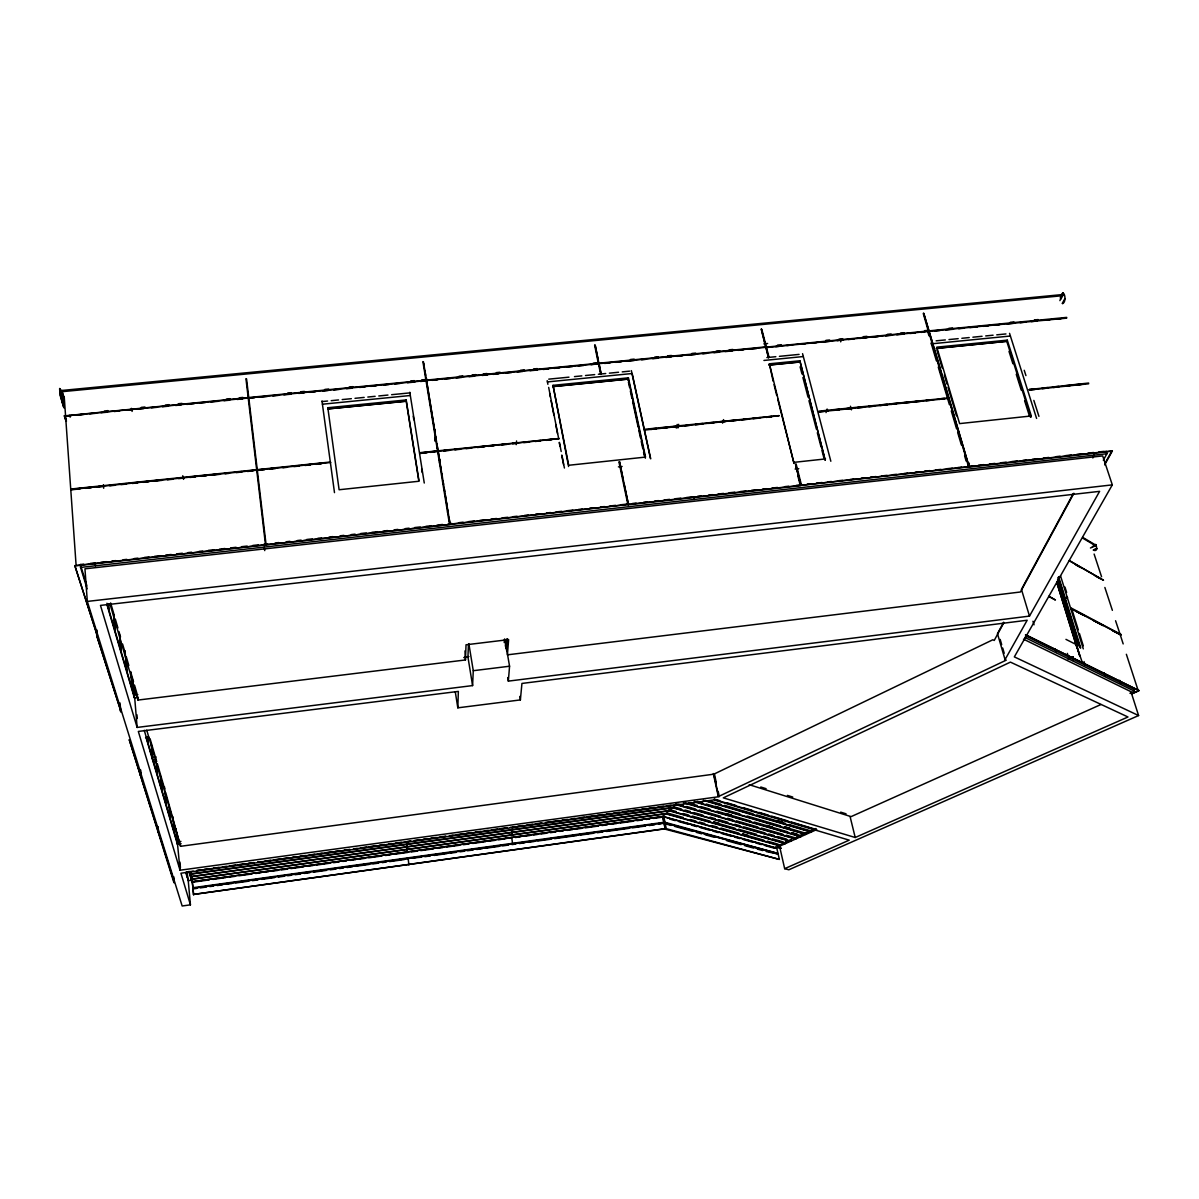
<?xml version="1.0" encoding="UTF-8"?>
<svg xmlns="http://www.w3.org/2000/svg" width="1199" height="1199" viewBox="0 0 1199 1199"><rect width="100%" height="100%" fill="white"/><g stroke="black" fill="none" stroke-linecap="round" stroke-linejoin="round"><path stroke-width="1.5" d="M423.457 361.858L435.057 432.629M264.664 469.663L257.35 470.428L248.807 397.978L426.005 380.623L437.53 450.854L430.441 451.903M419.89 453.177L437.605 451.334L430.516 452.383M438.085 451.109L426.574 380.563L598.511 363.717L600.639 374.418M559.244 438.654L438.175 451.274L439.958 462.499M447.662 512.902L447.722 509.86L448.321 513.487M449.535 524.473L266.103 544.766L449.535 524.473L437.605 451.334M450.12 524.113L627.961 504.449L450.12 524.413L438.175 451.274M434.757 440.992L434.862 437.26M434.952 433.528L435.042 429.797M437.125 448.471L437.23 444.754M439.583 462.979L439.703 459.277M713.72 773.67L718.651 796.451L1006.231 660.154L1005.047 659.6L1027.168 620.243L521.94 683.445L520.381 699.916L457.823 707.83L458.348 691.403L138.335 731.435L180.03 870.219L719.325 796.661M464.987 650.907L465.452 659.96L137.99 700.066L109.948 603.801M465.452 659.96L466.036 644.777L508.616 639.622L507.417 654.834L1020.454 591.991L1073.899 493.299M507.732 677.57L508.346 681.122L1029.491 616.106L1099.603 491.35L100.476 605.405L137.136 727.433L472.586 685.588L467.94 657.037L468.404 645.212M472.586 685.588L473.275 670.706L468.839 643.638M504.209 642.544L504.464 639.172M505.364 646.171L505.783 640.596M505.753 648.434L506.458 639.142L507.417 644.702M506.473 650.113L507.342 638.917M506.727 650.862L507.657 639.007M508.346 681.122L509.56 666.224L504.899 639.277M568.581 466.516L553.024 385.344L628.411 377.835L645.542 457.089L568.716 465.272L553.024 385.344M516.214 444.664L516.574 440.962M512.333 829.633L512.572 827.265L542.008 823.218M559.124 438.489L438.1 450.794M598.376 363.582L594.614 345.057M598.511 363.717L591.077 364.751M598.151 359.88L595.154 344.997L601.194 374.373L599.05 363.657L765.966 347.305L768.544 357.497M628.036 380.308L628.411 377.835M618.954 461.96L627.916 504.749M795.462 464.253L800.872 485.61L628.471 504.674L619.553 461.6M645.302 429.991L779.2 415.738M677.945 427.998L678.679 424.326M676.296 428.088L677.18 424.461M761.77 329.26L769.069 357.452M761.32 328.991L768.469 357.812M766.296 347.125L928.446 330.939L921.012 332.408M766.401 347.575L928.581 331.374L948.154 397.963L819.082 411.122M773.13 381.207L769.383 363.807L799.868 360.779L825.167 460.026M658.341 823.608L663.871 822.844L662.867 816.594L192.335 881.7L191.765 879.302L665.745 813.821L780.159 845.939L779.875 844.681M662.867 816.594L663.871 822.844L664.98 822.319L778.001 853.448L776.787 848.098L663.811 816.609L662.717 817.133M779.35 859.413L665.145 829.168L664.141 822.919L192.949 888.384L193.504 894.424L666.254 828.659L779.35 859.413L778.136 854.033L665.1 822.934L658.431 824.223M779.005 415.588L645.242 429.227M665.145 829.168L664.141 822.919M825.137 460.146L799.868 360.779M722.577 423.142L723.582 419.59M769.383 363.807L794.008 463.413L777.686 398.982M840.709 341.865L841.638 338.807M801.502 485.25L968.792 466.756L801.502 485.25L796.091 463.893M826.021 412.591L827.13 409.024M928.955 330.879L923.755 313.344L928.955 330.879L1066.705 317.39M1066.705 318.14L929.09 331.314L948.934 397.888M948.289 398.428L819.097 411.886L828.329 410.927M948.664 397.918L929.09 331.314M1111.203 451.289L969.197 466.996L948.799 397.603M1007.28 340.141L1031.305 415.963L959.605 423.607L936.824 347.155L1007.28 340.141L1006.77 341.31L1030.72 417.207M969.197 466.996L948.799 398.368M1030.765 417.087L1031.305 415.963M1088.647 383.8L1029.252 389.99L1034.812 389.405M967.638 466.486L969.377 463.189M1060.321 297.937C1063.483 285.332 1067.709 301.444 1062.569 303.692M1060.59 297.966L1063.243 293.006M1059.901 300.634L1062.179 294.594M1060.74 299.33L1063.423 294.474L1062.928 293.036M1062.224 303.467L1064.907 298.581M1003.668 622.206L997.478 633.672L1005.047 659.6M1073.285 493.553L1021.443 589.368L1029.491 616.106M1092.844 457.958L1094.387 455.11L1093.533 452.518L1087.958 453.132M1003.593 623.15L994.226 640.446L992.832 639.771L713.825 774.179L180.584 846.299L146.758 730.191M1103.305 460.251L1106.902 453.732L1106.048 451.139M1104.983 463.399L1111.878 450.929M1104.639 464.897L1112.402 450.884M186.115 872.123L188.138 879.601L190.431 904.84L182.158 905.994L87.317 601.418L84.949 568.821L1102.69 455.905L1112.312 484.876L1014.339 656.887L1138.585 715.548L788.822 869.77L784.671 868.676L779.575 846.299M60.025 389.076L60.145 395.52L63.907 407.825C61.014 400.091 55.888 372.469 63.997 401.395M193.653 894.949L192.335 881.7L662.597 816.519L665.745 813.821M668.982 809.475L669.252 810.809L191.031 876.769L191.69 879.062L666.074 813.521L669.252 810.809L785.255 843.646L784.97 842.402M190.101 872.572L190.956 876.529L669.597 810.524L672.774 807.796L790.351 841.353L790.066 840.109M193.249 871.163L189.562 871.673L190.221 873.981L673.119 807.497L676.326 804.754L795.477 839.06L795.177 837.801L786.289 835.238M1054.94 599.785L1048.975 596.233M1063.873 598.796L1067.23 597.162M1063.993 599.14L1067.425 597.267M1103.05 580.046L1069.373 560.533M1064.187 599.245L1067.545 597.627M1070.572 608.403L1121.11 634.87M1076.312 645.122L1082.382 662.687L1139.05 690.624L1082.382 662.687M1069.568 658.281L1072.925 656.707M1068.069 659.15L1073.12 656.797M1069.673 658.641L1073.24 657.172M784.671 842.792L791.445 839.735M794.832 838.206L811.783 830.592M779.815 845.13L791.67 839.795M795.057 838.281L811.993 830.652M1100.922 704.517L851.065 816.639L749.21 784.701M1129.938 693.262L1134.479 691.223L1133.789 689.095L1025.73 635.92M1131.361 693.891L1138.301 690.954L1131.541 693.981M778.001 853.448L665.67 823.338M778.136 854.033L766.296 851.56M1092.409 546.534L1095.796 545.125C1094.627 541.348 1099.693 552.454 1093.578 550.251M1090.431 548.003L1095.571 545.755L1095.331 544.841M784.671 868.676L849.222 840.154L713.975 799.913L180.929 873.217L190.431 904.84M855.217 837.501L1127.974 716.987L1010.412 662.118L723.297 797.86L855.217 837.501L850.076 816.549M1093.413 549.981L1096.755 548.513M1093.428 549.996L1096.92 548.767M192.889 887.725L664.021 822.289M196.726 887.74L193.039 888.249L191.63 877.893M200.428 887.215L213.362 885.432M217.049 884.907L257.695 879.272M261.382 878.747L274.316 876.964M278.018 876.439L300.185 873.367M303.872 872.857L309.417 872.078M313.119 871.568L326.038 869.77M329.74 869.26L342.674 867.462M346.361 866.952L377.775 862.591M381.462 862.066L387.007 861.302M390.694 860.792L429.497 855.397M433.184 854.887L438.729 854.108M442.431 853.598L455.35 851.8M459.052 851.29L473.83 849.237M477.532 848.727L490.451 846.929M494.153 846.419L507.087 844.621M516.319 843.332L512.617 843.856L511.718 837.501L498.664 839.84M520.006 842.822L542.143 839.75M545.83 839.24L558.734 837.442M562.421 836.932L603.007 831.297M606.694 830.787L619.598 828.989M623.285 828.479L645.422 825.407M649.109 824.882L654.639 824.118M193.099 888.909L196.801 888.384M200.503 887.874L206.063 887.095M209.78 886.586L213.482 886.076M217.199 885.551L222.759 884.787M226.461 884.263L232.021 883.498M235.723 882.974L248.703 881.175M252.404 880.666L257.965 879.886M261.682 879.377L274.661 877.563M278.363 877.054L283.923 876.274M287.625 875.765L291.342 875.255M295.044 874.73L300.604 873.966M304.321 873.442L309.882 872.677M313.583 872.153L326.563 870.354M330.265 869.845L335.825 869.065M339.527 868.556L343.244 868.031M346.946 867.521L352.506 866.742M356.223 866.233L369.187 864.434M372.904 863.909L378.464 863.145M382.166 862.621L385.868 862.111M389.585 861.601L404.408 859.533M421.104 857.21L408.11 858.484L408.949 864.914M424.806 856.7L430.366 855.921M434.083 855.412L447.062 853.613M450.764 853.089L456.324 852.324M460.041 851.8L463.743 851.29M467.445 850.765L473.02 850.001M476.722 849.477L482.283 848.712M486 848.188L498.979 846.389M502.681 845.88L508.241 845.1M511.958 844.591L515.66 844.066M519.362 843.556L524.937 842.777M528.639 842.268L534.199 841.488M537.916 840.979L550.896 839.18M554.597 838.656L576.854 835.568M580.556 835.059L593.535 833.245M597.237 832.735L602.812 831.956M606.514 831.447L628.771 828.359M632.472 827.835L645.452 826.036M649.154 825.511L654.729 824.747M193.504 894.424L665.295 828.629M196.861 870.414L200.533 869.904M204.22 869.395L209.75 868.646M213.437 868.136L218.967 867.372M222.639 866.862L226.326 866.352M230.013 865.858L235.544 865.093M239.23 864.584L244.746 863.82M248.433 863.325L253.963 862.561M257.65 862.051L261.337 861.541M265.024 861.047L270.539 860.283M274.226 859.773L279.757 859.009M283.444 858.514L287.131 858.004M292.646 857.24L296.333 856.73M300.02 856.236L305.55 855.472M309.237 854.962L314.752 854.198M318.439 853.703L322.126 853.193M325.813 852.684L331.344 851.919M335.016 851.425L340.546 850.661M344.233 850.151L349.763 849.387M353.45 848.892L357.122 848.382M360.809 847.873L366.339 847.108M370.026 846.599L375.557 845.85M379.229 845.34L384.759 844.576M388.446 844.081L392.133 843.571M395.82 843.062L401.335 842.298M406.866 841.548L410.568 841.039M414.254 840.529L417.956 840.019M423.502 839.255L427.204 838.745M430.891 838.236L436.436 837.472M440.138 836.962L445.668 836.213M449.37 835.703L453.072 835.193M456.759 834.684L462.304 833.919M466.006 833.41L471.552 832.646M475.239 832.136L480.784 831.387M484.486 830.877L488.173 830.367M491.875 829.858L497.42 829.094M501.107 828.584L506.652 827.82M510.354 827.31L514.056 826.815M517.743 826.306L523.289 825.541M526.99 825.032L532.536 824.268M536.223 823.758L541.768 822.994M545.47 822.484L549.157 821.974M552.859 821.48L558.404 820.716M562.091 820.206L567.637 819.442M571.338 818.932L575.025 818.422M580.571 817.658L584.273 817.148M587.96 816.654L593.505 815.89M597.207 815.38L602.752 814.616M606.439 814.106L610.141 813.596M613.843 813.087L619.388 812.322M623.075 811.828L628.621 811.064M632.323 810.554L636.01 810.044M641.555 809.28L645.257 808.77M648.944 808.261L654.489 807.497M658.191 806.987L663.736 806.238M667.423 805.728L671.125 805.218M196.936 870.654L254.158 862.785M257.845 862.291L350.138 849.596M353.84 849.087L411.047 841.218M414.749 840.709L446.118 836.407M449.82 835.898L507.027 828.029M545.695 822.709L674.482 805.009M190.296 874.236L672.774 807.796M173.825 876.859L174.305 882.389L173.54 878.762M188.738 871.493L191.66 879.991M188.153 880.636L191.75 880.291L191.076 872.932M192.484 882.224L209.181 879.916M212.897 879.392L225.877 877.593M229.594 877.083L235.154 876.319M238.871 875.795L251.865 873.996M255.567 873.486L261.142 872.722M264.859 872.198L268.561 871.688M272.278 871.178L277.838 870.399M281.555 869.889L287.116 869.125M290.832 868.601L303.827 866.817M307.529 866.292L313.104 865.528M316.806 865.019L329.8 863.22M333.517 862.695L339.077 861.931M342.794 861.422L346.496 860.897M350.213 860.387L355.773 859.623M359.49 859.098L365.066 858.334M368.767 857.825L381.762 856.026M385.478 855.501L391.039 854.737M394.756 854.228L407.735 852.429M411.452 851.919L417.012 851.14M420.729 850.631L433.723 848.832M437.425 848.322L443.001 847.543M446.702 847.034L459.697 845.235M463.413 844.725L468.974 843.946M472.691 843.437L485.685 841.638M489.387 841.128L494.962 840.349M515.345 837.531L520.876 836.767M524.548 836.258L530.078 835.493M533.765 834.984L537.452 834.474M541.139 833.964L546.654 833.2M550.341 832.691L555.871 831.926M559.558 831.417L563.245 830.907M566.917 830.397L572.448 829.633M576.134 829.123L581.665 828.359M585.352 827.85L598.241 826.066M601.928 825.556L607.443 824.777M611.13 824.268L616.661 823.503M620.348 822.994L633.237 821.21M636.924 820.701L642.454 819.936M646.141 819.427L649.813 818.917M653.5 818.407L660.874 817.388M158.223 832.421L158.178 826.725M177.227 841.878L180.929 841.383M176.073 828.944L180.03 870.219M177.437 844.216L181.139 843.721M140.403 775.408L140.448 769.758M152.423 757.453L156.14 756.974M156.335 759.492L152.648 759.971L151.164 742.646M153.157 761.71L156.874 761.23M145.574 737.58L148.871 737.16M473.275 670.706L509.56 666.224M134.138 695.165L137.855 694.701M465.212 657.007L468.899 656.557M107.056 605.045L134.378 697.893L138.395 697.323M463.788 657.547L467.94 657.037M120.17 710.692L121.189 712.176L119.81 706.766M96.789 635.875L120.634 710.408L96.789 635.875L96.295 630.045M87.317 601.418L1112.312 484.876M87.152 588.844L80.558 567.427L80.348 564.519L83.66 564.159M90.3 563.425L95.291 562.871L95.5 565.778M100.851 562.256L106.396 561.642M111.957 561.027L115.674 560.607M123.077 559.798L126.779 559.378M134.198 558.569L137.9 558.149M144.435 557.43L149.021 556.921M154.581 556.321L160.141 555.707M165.702 555.092L171.247 554.478M176.808 553.863L182.368 553.249M187.928 552.634L191.63 552.214M199.049 551.405L202.751 550.985M208.311 550.371L213.872 549.756M219.432 549.142L224.992 548.528M230.553 547.913L236.098 547.299M241.539 546.699L247.219 546.07M252.779 545.455L258.34 544.841M263.9 544.226L267.617 543.821M275.066 542.997L278.782 542.577M286.231 541.753L289.963 541.348M297.397 540.524L301.129 540.12M306.704 539.49L312.295 538.876M317.87 538.261L321.602 537.856M329.051 537.032L332.767 536.612M340.216 535.788L343.933 535.383M351.382 534.559L355.099 534.154M360.689 533.525L366.265 532.911M371.855 532.296L377.445 531.682M383.021 531.067L387.547 530.558M394.186 529.823L397.918 529.418M405.352 528.594L409.084 528.174M414.659 527.56L420.249 526.946M425.84 526.331L431.415 525.717M437.006 525.087L442.581 524.473M448.171 523.858L451.888 523.453M459.337 522.629L463.054 522.209M468.644 521.595L474.234 520.98M479.81 520.366L485.4 519.752M490.976 519.122L496.566 518.508M502.141 517.893L507.732 517.279M513.322 516.664L517.039 516.244M524.488 515.42L528.204 515.015M535.653 514.191L539.37 513.772M546.819 512.962L550.536 512.543M556.126 511.928L561.717 511.314M567.292 510.699L572.882 510.07M578.458 509.455L582.189 509.05M589.623 508.226L593.355 507.806M600.804 506.982L604.521 506.577M610.111 505.963L615.687 505.349M621.277 504.719L628.711 503.895M632.443 503.49L636.159 503.085M643.608 502.261L647.325 501.841M654.774 501.017L658.491 500.612M664.081 499.998L669.671 499.369M675.247 498.754L680.837 498.14M686.413 497.525L692.003 496.911M697.578 496.296L701.295 495.876M708.729 495.052L712.446 494.647M718.036 494.033L723.611 493.418M729.187 492.789L734.762 492.175M740.338 491.56L745.913 490.946M751.488 490.331L757.064 489.717M762.639 489.102L766.356 488.682M771.931 488.068L777.522 487.453M784.955 486.629L788.672 486.224M796.106 485.4L799.823 484.981M807.257 484.171L810.974 483.752M816.549 483.137L822.124 482.523M827.7 481.908L831.417 481.488M838.865 480.679L842.582 480.259M850.016 479.435L853.733 479.03M861.167 478.206L864.884 477.802M870.459 477.172L876.034 476.558M881.61 475.943L887.185 475.329M892.76 474.714L896.477 474.309M903.926 473.485L907.643 473.065M915.077 472.241L918.794 471.836M924.369 471.222L929.944 470.608M935.52 469.993L941.095 469.379M946.67 468.749L952.246 468.135M957.821 467.52L961.553 467.115M968.987 466.291L972.704 465.871M978.279 465.257L983.854 464.642M989.43 464.028L995.005 463.413M1000.58 462.799L1006.156 462.185M1011.731 461.57L1017.307 460.941M1022.897 460.326L1026.614 459.921M1032.189 459.307L1037.764 458.692M1043.34 458.063L1048.915 457.448M1056.349 456.624L1060.066 456.219M1065.641 455.605L1071.217 454.991M1076.792 454.376L1082.367 453.762M1098.898 451.933L1104.264 451.334M76.047 565.478L265.504 544.826L76.136 565.778L64.206 396.479M628.516 504.389L800.962 485.31M969.332 466.696L1111.368 450.989M80.558 567.427L1106.902 453.732M794.337 462.304L825.526 458.917M795.117 469.064L798.789 468.674M618.414 466.861L622.101 466.471M256.766 470.488L256.661 469.693L70.666 489.057L70.786 489.866L80.093 488.892M257.245 469.633L330.459 462.005L330.549 462.799M437.53 450.854L419.815 452.697L419.89 453.492L426.979 452.742M1088.647 383.036L1029.102 389.54L1034.677 388.956M74.473 488.982L80.048 488.398M85.639 487.813L91.214 487.244M98.648 486.464L104.223 485.88M109.798 485.295L115.389 484.726M120.964 484.141L126.539 483.557M132.115 482.972L137.69 482.388M143.28 481.818L148.856 481.234M154.431 480.649L161.865 479.87M167.44 479.3L173.031 478.716M178.606 478.131L184.181 477.547M189.757 476.977L195.332 476.393M200.922 475.808L206.498 475.224M212.073 474.639L219.507 473.875M225.097 473.29L228.814 472.901M236.248 472.121L241.823 471.552M247.399 470.967L252.989 470.383M257.29 469.933L264.604 469.169M270.09 468.599L275.59 468.03M282.904 467.265L286.561 466.891M293.89 466.126L299.375 465.557M304.861 464.987L310.361 464.403M315.847 463.833L321.332 463.264M419.815 453.012L426.904 452.263M443.675 450.524L449.265 449.94M454.856 449.355L460.431 448.771M466.021 448.186L471.612 447.617M477.187 447.032L484.636 446.253M488.368 445.863L493.958 445.279M501.407 444.514L506.982 443.93M512.572 443.345L518.163 442.761M523.738 442.176L529.329 441.592M534.919 441.022L540.494 440.438M546.085 439.853L551.675 439.269M650.772 428.942L656.348 428.373M661.923 427.788L667.498 427.204M673.074 426.619L678.649 426.05M686.083 425.27L689.8 424.881M695.375 424.296L702.809 423.532M708.384 422.947L713.96 422.363M719.535 421.778L725.11 421.209M730.686 420.624L736.261 420.04M743.695 419.26L747.412 418.886M752.987 418.301L760.421 417.522M765.996 416.937L771.571 416.368M822.679 411.032L828.209 410.463M833.74 409.893L839.285 409.309M846.659 408.544L852.189 407.96M857.735 407.39L863.265 406.806M868.81 406.236L874.341 405.652M879.871 405.082L887.26 404.318M890.947 403.928L898.321 403.164M903.866 402.579L909.397 402.01M914.942 401.425L920.472 400.856M926.003 400.271L931.548 399.702M938.922 398.922L944.452 398.353M1042.096 388.176L1047.671 387.607M1053.232 387.022L1058.807 386.438M1064.367 385.868L1069.943 385.284M1075.503 384.699L1082.937 383.935M70.696 489.567L256.721 470.188L265.504 544.826M330.519 462.484L257.305 470.113L266.103 544.766M85.669 488.323L91.244 487.738M96.819 487.154L104.268 486.374M109.843 485.805L115.419 485.22M121.009 484.636L126.584 484.051M132.16 483.467L137.735 482.897M143.325 482.313L148.901 481.728M154.476 481.144L161.91 480.364M167.5 479.795L173.076 479.21M178.651 478.626L184.226 478.041M189.817 477.472L195.392 476.887M200.967 476.303L206.543 475.718M212.133 475.134L219.567 474.369M225.142 473.785L228.859 473.395M236.308 472.616L241.883 472.031M247.459 471.462L253.034 470.877M270.15 469.094L275.65 468.524M282.964 467.76L286.621 467.37M293.95 466.606L299.435 466.036M304.921 465.467L310.421 464.897M315.907 464.328L321.392 463.758M443.75 451.004L449.34 450.419M454.931 449.835L460.521 449.25M466.096 448.666L471.687 448.081M477.277 447.512L484.726 446.732M488.443 446.343L494.033 445.758M501.482 444.979L507.072 444.394M512.662 443.825L518.253 443.24M523.828 442.656L529.418 442.071M535.009 441.487L540.599 440.902M546.174 440.333L551.765 439.748M650.877 429.422L656.452 428.837M662.028 428.253L667.603 427.668M673.179 427.084L678.754 426.514M684.329 425.93L689.905 425.345M695.48 424.761L702.914 423.996M708.489 423.412L714.064 422.827M719.64 422.243L725.215 421.673M730.791 421.089L736.366 420.504M741.941 419.92L747.517 419.35M753.092 418.766L758.667 418.181M766.101 417.402L771.676 416.832M833.86 410.343L839.405 409.773M846.779 408.994L852.324 408.424M857.855 407.84L863.4 407.27M868.93 406.686L874.461 406.116M880.006 405.532L887.38 404.767M891.082 404.378L896.612 403.808M903.986 403.044L909.531 402.459M915.062 401.89L920.607 401.305M926.138 400.736L931.668 400.151M939.057 399.387L944.587 398.802M1042.246 388.626L1047.806 388.056M1053.381 387.472L1058.942 386.887M1064.517 386.303L1070.093 385.733M1075.653 385.149L1081.228 384.564M322.066 401.575L327.567 401.036M331.224 400.676L338.538 399.941M342.195 399.582L351.352 398.682M355.009 398.323L364.166 397.409M367.823 397.049L375.137 396.329M378.794 395.97L387.951 395.056M391.608 394.696L409.908 392.882M548.752 379.154L568.97 377.16M574.486 376.606L581.83 375.887M585.502 375.512L594.689 374.613M598.361 374.253L605.72 373.518M609.392 373.159L618.579 372.245M622.251 371.885L629.595 371.15M766.88 357.572L775.828 356.688M779.41 356.343L799.089 354.394M936.149 340.831L945.322 339.931M948.994 339.572L958.181 338.658M961.853 338.298L969.197 337.563M972.884 337.204L982.056 336.29M985.728 335.93L993.087 335.21M996.759 334.836L1005.946 333.936M322.426 404.213L410.328 395.505M547.418 381.911L632.158 373.518L650.712 458.812M763.943 360.449L803.33 356.538M931.368 343.843L1010.397 336.02M327.822 407.735L406.191 399.941L419.036 481.234L339.107 489.747L327.822 407.735L327.912 408.919L406.206 401.245M327.912 408.919L406.206 401.125L406.191 399.941M552.904 386.513L628.231 379.004L645.347 458.213M769.084 364.991L799.538 361.948M936.374 348.324L1006.77 341.31L936.329 348.444M552.889 386.633L628.216 379.124M769.054 365.096L799.508 362.068M763.883 343.858L767.615 343.499M104.328 410.987L108.03 410.628M141.302 407.375L144.989 407.016M165.327 405.022L169.014 404.663M178.261 403.748L181.963 403.389M226.311 399.042L230.013 398.682M239.245 397.783L242.947 397.424M287.625 393.047L291.357 392.687M300.679 391.773L304.396 391.399M324.899 389.405L328.616 389.031M349.119 387.022L352.851 386.663M410.598 381.012L414.329 380.638M421.778 379.918L427.369 379.364M459.052 376.261L462.769 375.901M472.091 374.987L475.808 374.628M483.272 373.893L486.989 373.533M496.311 372.619L500.043 372.26M520.531 370.251L524.263 369.877M533.57 368.962L537.302 368.603M593.19 363.132L596.922 362.772M630.464 359.49L634.181 359.115M654.684 357.107L658.401 356.747M667.723 355.833L671.44 355.474M691.913 353.465L695.645 353.106M716.118 351.097L719.85 350.737M729.157 349.823L732.874 349.464M777.551 345.087L781.268 344.727M825.946 340.351L829.678 339.976M838.985 339.077L842.702 338.703M863.19 336.709L866.907 336.334M887.38 334.326L891.112 333.966M900.419 333.052L904.136 332.693M924.504 330.699L928.341 330.325M948.814 328.316L952.531 327.956M1010.247 322.306L1013.964 321.946M1034.452 319.938L1038.169 319.578M248.268 398.353L248.178 397.573L65.57 415.783M246.559 378.899L248.748 397.513L425.93 380.158L426.005 380.937L420.474 381.477M426.499 380.098L598.421 363.252M598.96 363.207L765.846 346.856M80.513 414.599L84.125 414.24M71.191 415.708L65.51 415.948L248.223 398.038L256.661 469.693M76.781 415.169L84.245 414.434M89.835 413.88L95.425 413.34M101.016 412.786L106.606 412.246M114.07 411.512L119.66 410.957M127.109 410.238L132.699 409.683M138.305 409.144L143.895 408.589M151.344 407.855L156.934 407.315M162.524 406.761L168.115 406.206M175.579 405.487L181.169 404.932M186.759 404.393L194.223 403.658M199.813 403.104L205.404 402.564M210.994 402.01L218.443 401.275M224.048 400.736L229.638 400.181M237.087 399.447L242.678 398.907M254.383 397.753L248.852 398.308L248.748 397.513M259.928 397.214L267.302 396.494M272.832 395.955L278.378 395.4M283.908 394.861L291.297 394.141M298.671 393.422L304.216 392.867M309.747 392.328L315.292 391.788M322.666 391.069L328.196 390.529M333.742 389.975L339.272 389.435M346.661 388.716L352.191 388.176M359.58 387.442L365.11 386.902M370.656 386.363L376.186 385.823M383.56 385.089L389.105 384.549M394.636 384.01L400.181 383.47M407.555 382.751L414.944 382.016M432.12 380.338L437.665 379.798M445.054 379.064L450.599 378.524M456.145 377.985L461.69 377.43M469.079 376.711L474.624 376.171M482.028 375.452L487.573 374.897M493.119 374.358L498.664 373.818M506.053 373.084L511.598 372.544M517.144 372.005L522.689 371.465M530.078 370.731L537.467 370.011M543.012 369.472L548.557 368.917M554.103 368.378L559.648 367.838M567.052 367.104L572.597 366.564M578.143 366.025L583.688 365.485M604.581 363.432L610.141 362.892M615.701 362.338L621.262 361.798M626.822 361.259L634.241 360.524M641.66 359.79L645.362 359.43M652.781 358.711L658.341 358.156M665.76 357.437L671.32 356.882M676.88 356.343L682.441 355.803M688.016 355.249L695.42 354.529M702.839 353.795L706.556 353.435M713.96 352.716L719.535 352.161M725.095 351.622L732.514 350.887M738.074 350.348L743.635 349.808M749.195 349.254L756.614 348.534M775.723 346.661L781.313 346.106M786.904 345.567L792.479 345.012M799.943 344.278L805.518 343.738M811.109 343.184L816.699 342.644M824.148 341.91L829.738 341.355M837.187 340.636L842.777 340.081M848.367 339.542L853.958 338.987M859.548 338.433L866.997 337.713M872.587 337.159L878.163 336.619M885.626 335.885L891.202 335.33M896.792 334.791L904.241 334.056M909.831 333.517L915.422 332.962M934.561 331.089L940.136 330.534M945.726 329.995L953.175 329.26M958.75 328.721L964.341 328.166M969.916 327.627L977.365 326.892M982.955 326.338L988.531 325.798M995.979 325.064L999.696 324.704M1007.145 323.97L1014.594 323.235M1020.169 322.696L1025.759 322.141M1031.335 321.602L1036.925 321.047M1044.374 320.328L1049.949 319.773M1057.398 319.054L1061.115 318.679M1063.423 294.474L60.37 390.604L60.325 388.971M64.012 397.618L61.853 390.454L61.943 391.698L1062.524 295.703M663.991 823.458L671.17 825.422M674.767 826.411L692.707 831.342M696.304 832.331L701.685 833.815M705.267 834.789L714.244 837.262M726.819 840.709L741.177 844.651M744.759 845.64L753.736 848.098M757.318 849.087L762.714 850.571M662.597 816.519L775.588 847.993L816.699 829.603L791.505 822.064M669.896 819.127L675.277 820.626M678.859 821.63L687.821 824.118M691.418 825.122L696.799 826.621M700.381 827.61L709.358 830.113M712.94 831.102L718.321 832.601M721.903 833.605L730.88 836.093M734.462 837.097L739.843 838.596M743.44 839.585L752.402 842.088M755.984 843.077L761.365 844.576M764.962 845.58L773.925 848.068M666.074 813.521L780.654 845.715L780.369 844.471M777.686 847.228L781.283 848.233M775.588 846.869L780.969 848.367M742.781 833.875L748.161 835.388M669.042 813.492L683.34 817.523M690.489 819.531L695.855 821.045M699.437 822.049L704.802 823.563M711.951 825.571L717.317 827.085M720.884 828.089L738.764 833.11M742.346 834.129L763.793 840.154M767.36 841.158L778.091 844.186M713.99 821.87L719.355 823.398M670.766 809.984L676.116 811.513M683.25 813.536L688.601 815.05M692.168 816.069L710.018 821.135M713.585 822.139L735.002 828.224M738.569 829.228L756.419 834.294M763.553 836.317L768.904 837.846M772.471 838.85L783.187 841.893M669.597 810.524L785.75 843.422L785.465 842.178M676.056 807.482L681.407 809.01M684.974 810.029L690.309 811.558M693.876 812.577L702.779 815.125M709.913 817.163L715.248 818.692M718.815 819.711L727.718 822.259M734.852 824.298L740.188 825.826M743.755 826.845L765.127 832.96M768.694 833.979L774.029 835.508M777.596 836.527L786.499 839.09M673.119 807.497L790.86 841.128L790.561 839.885M676.671 804.454L795.971 838.835L795.686 837.576M677.825 803.929L683.16 805.473M686.712 806.492L695.6 809.055M699.167 810.089L720.494 816.249M727.613 818.303L732.949 819.831M736.501 820.865L757.843 827.025M761.395 828.044L782.737 834.204M688.84 802.641L694.176 804.199M726.174 813.521L731.495 815.065M767.045 825.422L772.381 826.98M791.939 832.676L797.26 834.234M688.481 802.94L697.353 805.518M700.905 806.552L709.793 809.145M716.882 811.198L750.619 821.03M754.156 822.049L787.893 831.881M791.445 832.9L800.318 835.493L800.602 836.752L683.43 802.731M685.573 802.94L801.112 836.512L800.812 835.268M697.368 801.442L702.689 803M706.226 804.034L739.903 813.926M746.992 816.009L780.654 825.886M784.206 826.935L805.473 833.17L805.758 834.429L694.101 801.741M694.476 801.442L806.268 834.204L805.968 832.945M703.228 800.303L810.929 832.106L810.629 830.847L789.092 824.477M715.488 806.357L720.809 807.931M784.686 826.696L790.006 828.254M777.492 820.656L782.797 822.229M711.921 801.621L720.899 804.274M724.481 805.338L753.197 813.851M756.794 814.915L785.51 823.413M705.147 800.467L811.438 831.881L811.138 830.622M714.379 799.074L719.76 800.677M726.939 802.82L735.901 805.488M743.08 807.631L752.043 810.299M759.222 812.442L768.184 815.11M771.781 816.174L787.923 820.985M713.99 799.358L816.114 829.783L815.815 828.524M760.78 787.009L766.101 788.687M787.413 795.387L792.749 797.065M840.694 812.143L846.029 813.806M1023.496 639.157L1130.957 691.688L1138.585 715.548M1024.755 637.388L1134.479 691.223M1025.804 634.796L1082.172 662.582L1025.415 634.975M1065.956 639.367L1077.961 645.437L1057.563 579.716M1070.827 607.833L1120.99 634.496L1112.537 630.374M1049.095 596.607L1055.435 599.98M1075.308 610.606L1085.02 615.761M1093.113 620.063L1102.825 625.219M1075.428 610.98L1083.521 615.282M1093.233 620.438L1102.945 625.593M1112.657 630.749L1120.75 635.035M1069.493 560.907L1103.53 580.226M1075.608 564.759L1080.464 567.517M1095.062 575.805L1099.918 578.562M1082.577 537.302L1095.796 545.125M1082.832 538.216L1095.571 545.755M1094.117 554.058L1101.566 576.749M1104.864 587.465L1112.372 610.336M1115.565 620.737L1119.701 633.087M1120.376 635.215L1123.178 643.923M1126.356 654.279L1138.301 690.954M1024.231 370.281L1025.939 375.602M1033.838 400.406L1038.934 416.353M1009.543 333.337L1036.595 418.436M1119.701 680.268L1120.84 683.805M1009.003 351.397L1012.9 363.732M1016.257 374.298L1021.263 390.155M1024.605 400.721L1029.626 416.563M1104.219 672.759L1105.328 676.296M1064.967 587.09L1066.63 592.426M1072.191 610.246L1078.291 629.835M1079.4 633.402L1083.296 645.871M1060.501 575.775L1083.282 648.854M174.305 882.389L129.222 739.633L173.96 882.749L173.585 878.912M1058.612 576.779L1080.734 647.925M1058.282 577.393L1080.194 647.85M1058.013 577.933L1079.595 647.34M1084.016 661.578L1085.125 665.145M1076.522 645.227L1079.804 655.808M1079.61 655.703L1056.709 582.174L1076.387 646.171M1071.981 657.007L1073.075 660.559M1067.32 653.365L1068.414 656.917M80.348 564.519L86.942 585.981M1055.24 648.899L1056.319 652.436M60.505 395.22L64.266 407.525M61.943 391.698L64.117 398.847M59.95 389.016L64.311 403.194M1032.968 621.247L1034.048 624.814M936.914 350.093L942.159 367.988M944.317 374.972L946.91 383.98M948.019 387.412L956.487 415.858M923.245 313.404L928.326 331.254M948.409 398.113L968.672 467.055M927.382 330.414L928.97 335.78M931.098 342.944L936.404 360.839M938.277 367.119L949.428 404.707M951.287 410.942L956.592 428.837M957.656 432.419L961.373 444.949M964.566 455.695L966.154 461.06M106.921 603.277L134.693 697.773L137.136 727.433M144.255 730.311L177.692 844.081M146.038 737.52L177.557 844.636M185.8 872.647L187.344 877.893M1000.176 639.427L1001.69 644.612M1002.709 648.059L1004.222 653.245M189.187 871.433L191.75 880.291M110.638 602.947L114.28 615.462M115.314 619.044L117.907 627.991M118.956 631.558L120.514 636.924M122.583 644.073L125.191 653.02M126.225 656.602L128.818 665.535M130.901 672.684L133.494 681.632M134.528 685.214L137.121 694.146M150.07 738.704L156.305 760.211M157.354 763.793L164.638 788.882M165.672 792.479L180.584 846.299M190.161 872.812L191.226 880.051M190.911 875.36L191.57 877.653M66.395 420.864L64.296 415.573L65.331 419.62M64.911 416.008L66.44 421.344M69.677 415.394L70.171 417.177M850.466 406.236L851.44 409.833M802.566 353.675L830.832 461.255M800.108 366.804L801.966 373.938M802.895 377.49L808.021 397.094M808.95 400.661L816.399 429.182M817.328 432.734L821.045 447.002M821.974 450.554L823.848 457.688M761.245 329.32L765.322 345.387M795.911 466.036L800.422 483.826M797.815 475.703L799.658 482.957M774.059 384.669L776.757 395.52M131.395 408.334L132.115 411.422M693.861 496.701L694.476 499.413M631.348 370.611L650.443 458.408M714.394 773.88L716.283 782.647M718.186 791.4L718.935 794.907M713.33 773.55L718.246 796.346M628.426 382.106L629.595 387.502M630.359 391.099L631.918 398.293M632.697 401.89L638.138 427.069M638.917 430.666L640.461 437.86M641.24 441.457L642.799 448.666M643.578 452.263L644.343 455.86M182.758 475.748L183.537 479.375M619.508 461.9L623.24 479.72M623.99 483.287L628.471 504.674M676.041 803.42L676.326 804.754M663.811 816.609L664.98 822.319M665.1 822.934L666.254 828.659M548.677 387.397L558.689 438.699M559.408 442.371L561.192 451.528M561.911 455.2L564.414 468.03M547.179 380.653L547.883 384.294M549.667 393.407L550.386 397.064M551.09 400.706L553.938 415.289M555.722 424.416L557.49 433.528M559.274 442.656L559.993 446.298M561.761 455.41L563.545 464.538M519.767 696.424L520.381 699.916M511.823 831.132L511.808 834.834L511.583 833.485M423.727 363.552L424.281 366.924M424.836 370.296L425.66 375.362M435.672 436.316L436.271 440.018M436.886 443.705L437.785 449.25M440.558 466.141L441.157 469.783M441.757 473.425L442.356 477.067M442.956 480.709L443.54 484.351M444.14 487.993L444.739 491.635M445.339 495.277L445.938 498.919M446.538 502.561L447.137 506.203M448.921 517.129L450.12 524.413M422.887 361.588L425.93 380.158M409.803 392.238L424.266 483.032M413.25 416.188L413.835 419.83M421.658 469.004L422.243 472.646M455.305 691.988L457.823 707.83M406.206 401.125L418.751 480.619M406.731 843.017L406.986 846.734L406.791 845.355M406.851 848.188L407.105 851.86L406.911 850.496M264.23 547.089L264.739 550.611M321.976 400.916L334.491 492.624M245.945 378.644L248.178 397.573M190.986 872.617L191.705 880.141M187.149 871.838L187.853 879.631M187.059 872.827L187.404 876.529M179.925 862.051L180.435 867.626M177.467 837.501L177.962 843.092M172.866 816.639L174.469 832.481M169.584 809.37L170.408 818.662M168.969 804.649L170.123 817.673M164.458 786.769L166.211 804.379M161.071 780.279L161.88 789.616M160.471 775.873L161.565 788.567M155.96 760.301L157.399 774.359M150.549 751.039L150.759 753.572M147.492 736.696L147.957 742.226M147.312 737.37L147.612 741.072M137.765 697.323L137.99 700.066M136.956 714.799L137.271 718.501M134.423 688.091L134.887 693.681M140.508 769.953L140.957 775.528L140.163 771.871M132.909 680.223L134.363 697.818M131.425 676.551L132.49 689.575M130.751 671.53L132.115 688.271M126.045 659.555L126.959 670.691M125.056 650.772L126.554 669.357M120.305 639.936L121.189 651.087M119.6 634.796L120.784 649.693M114.34 619.688L115.209 630.719M103.399 484.696L103.684 488.263M113.62 614.547L114.789 629.265M120.05 702.989L120.709 710.632M108.554 603.996L108.989 609.527M108.255 604.326L108.539 608.028M96.864 629.97L97.359 635.8M97.284 635.545L74.818 565.613L97.284 635.545"/></g></svg>
